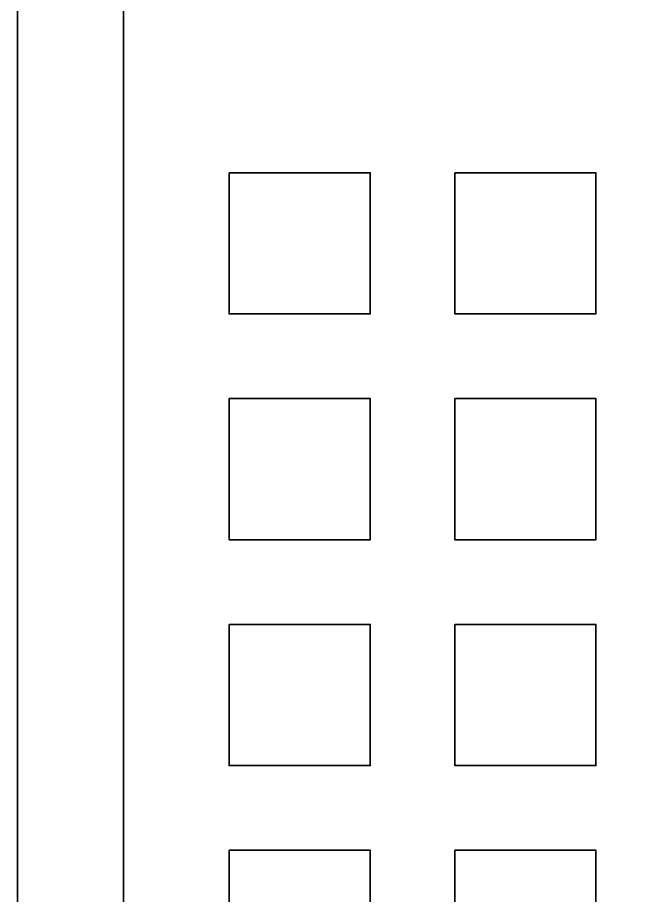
# Model space of a CAD drawing. Header units: centimetres. Extents: x -13.14 to -7.86, y -19.04 to -10.66.
# Drawn here: x -13.135 to -12.443, y -18.124 to -17.136 of the extents above; entities that cross this region are included whole.
import ezdxf

# ---------------------------------------------------------------- set-up
doc = ezdxf.new("R2010")
doc.units = ezdxf.units.CM
doc.header["$MEASUREMENT"] = 0
doc.layers.add('Layer 1', color=7, linetype='Continuous')

msp = doc.modelspace()

# ---------------------------------------------------------------- linework, layer by layer
at = {"layer": 'Layer 1', "color": 250, "lineweight": 35}
for points in [[(-13.13514, -10.659), (-13.13514, -10.659), (-12.24614, -10.659), (-12.24614, -10.659), (-12.24614, -10.659), (-12.24614, -10.659), (-12.24614, -19.041), (-12.24614, -19.041), (-12.24614, -19.041), (-12.24614, -19.041), (-13.13514, -19.041), (-13.13514, -19.041), (-13.13514, -19.041), (-13.13514, -19.041), (-13.13514, -10.659), (-13.13514, -10.659)], [(-12.89701, -17.31103), (-12.89701, -17.31103), (-12.73826, -17.31103), (-12.73826, -17.31103), (-12.73826, -17.31103), (-12.73826, -17.31103), (-12.73826, -17.46978), (-12.73826, -17.46978), (-12.73826, -17.46978), (-12.73826, -17.46978), (-12.89701, -17.46978), (-12.89701, -17.46978), (-12.89701, -17.46978), (-12.89701, -17.46978), (-12.89701, -17.31103), (-12.89701, -17.31103)], [(-12.64301, -17.31103), (-12.64301, -17.31103), (-12.48426, -17.31103), (-12.48426, -17.31103), (-12.48426, -17.31103), (-12.48426, -17.31103), (-12.48426, -17.46978), (-12.48426, -17.46978), (-12.48426, -17.46978), (-12.48426, -17.46978), (-12.64301, -17.46978), (-12.64301, -17.46978), (-12.64301, -17.46978), (-12.64301, -17.46978), (-12.64301, -17.31103), (-12.64301, -17.31103)], [(-12.89701, -17.56503), (-12.89701, -17.56503), (-12.73826, -17.56503), (-12.73826, -17.56503), (-12.73826, -17.56503), (-12.73826, -17.56503), (-12.73826, -17.72378), (-12.73826, -17.72378), (-12.73826, -17.72378), (-12.73826, -17.72378), (-12.89701, -17.72378), (-12.89701, -17.72378), (-12.89701, -17.72378), (-12.89701, -17.72378), (-12.89701, -17.56503), (-12.89701, -17.56503)], [(-12.64301, -17.56503), (-12.64301, -17.56503), (-12.48426, -17.56503), (-12.48426, -17.56503), (-12.48426, -17.56503), (-12.48426, -17.56503), (-12.48426, -17.72378), (-12.48426, -17.72378), (-12.48426, -17.72378), (-12.48426, -17.72378), (-12.64301, -17.72378), (-12.64301, -17.72378), (-12.64301, -17.72378), (-12.64301, -17.72378), (-12.64301, -17.56503), (-12.64301, -17.56503)], [(-12.89701, -17.81903), (-12.89701, -17.81903), (-12.73826, -17.81903), (-12.73826, -17.81903), (-12.73826, -17.81903), (-12.73826, -17.81903), (-12.73826, -17.97778), (-12.73826, -17.97778), (-12.73826, -17.97778), (-12.73826, -17.97778), (-12.89701, -17.97778), (-12.89701, -17.97778), (-12.89701, -17.97778), (-12.89701, -17.97778), (-12.89701, -17.81903), (-12.89701, -17.81903)], [(-12.64301, -17.81903), (-12.64301, -17.81903), (-12.48426, -17.81903), (-12.48426, -17.81903), (-12.48426, -17.81903), (-12.48426, -17.81903), (-12.48426, -17.97778), (-12.48426, -17.97778), (-12.48426, -17.97778), (-12.48426, -17.97778), (-12.64301, -17.97778), (-12.64301, -17.97778), (-12.64301, -17.97778), (-12.64301, -17.97778), (-12.64301, -17.81903), (-12.64301, -17.81903)], [(-12.89701, -18.07303), (-12.89701, -18.07303), (-12.73826, -18.07303), (-12.73826, -18.07303), (-12.73826, -18.07303), (-12.73826, -18.07303), (-12.73826, -18.23178), (-12.73826, -18.23178), (-12.73826, -18.23178), (-12.73826, -18.23178), (-12.89701, -18.23178), (-12.89701, -18.23178), (-12.89701, -18.23178), (-12.89701, -18.23178), (-12.89701, -18.07303), (-12.89701, -18.07303)], [(-12.64301, -18.07303), (-12.64301, -18.07303), (-12.48426, -18.07303), (-12.48426, -18.07303), (-12.48426, -18.07303), (-12.48426, -18.07303), (-12.48426, -18.23178), (-12.48426, -18.23178), (-12.48426, -18.23178), (-12.48426, -18.23178), (-12.64301, -18.23178), (-12.64301, -18.23178), (-12.64301, -18.23178), (-12.64301, -18.23178), (-12.64301, -18.07303), (-12.64301, -18.07303)]]:
    msp.add_open_spline(points, degree=3, knots=[0, 0, 0, 0, 0.25, 0.25, 0.25, 0.25, 0.5, 0.5, 0.5, 0.5, 0.75, 0.75, 0.75, 0.75, 1, 1, 1, 1], dxfattribs=at)
at = {"layer": 'Layer 1', "color": 1, "lineweight": 35}
msp.add_open_spline([(-13.01576, -11.08422), (-13.01576, -11.08422), (-13.01576, -18.61659), (-13.01576, -18.61659)], degree=3, dxfattribs=at)

doc.saveas('drawing.dxf')
